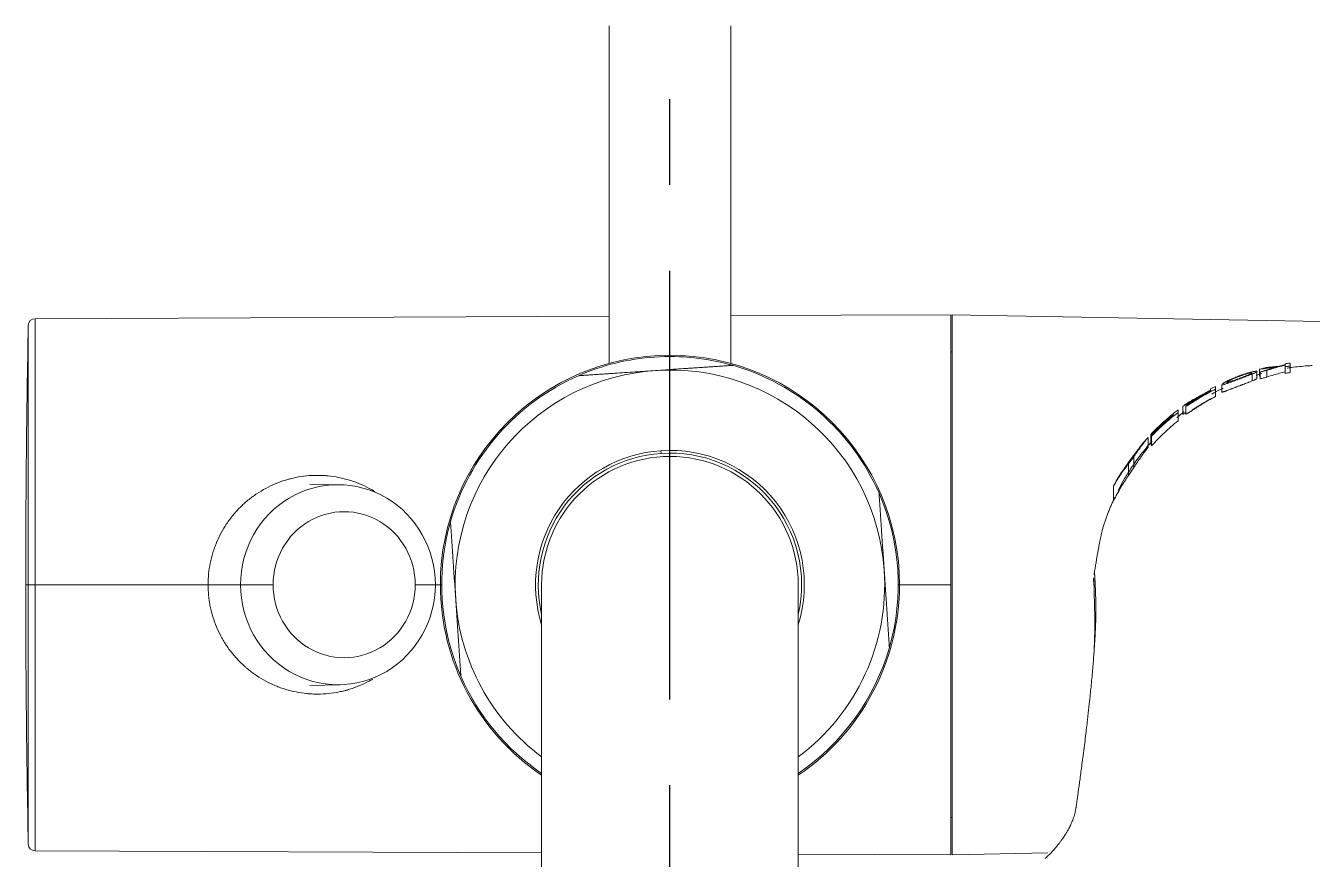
# Model space of a CAD drawing. Header units: millimetres. Extents: x 2433 to 4809, y -10272 to -6912.
# Drawn here: x 3146.3 to 3241.6, y -7261 to -7199.2 of the extents above; entities that cross this region are included whole.
import ezdxf

# ---------------------------------------------------------------- set-up
doc = ezdxf.new("R2010")
doc.units = ezdxf.units.MM
doc.linetypes.add('CENTERX2', pattern=[101.6, 63.5, -12.7, 12.7, -12.7])
doc.layers.add('CENTER', color=1, linetype='CENTERX2')

msp = doc.modelspace()

# ---------------------------------------------------------------- linework, layer by layer
at = {"linetype": 'Continuous', "lineweight": 18, "extrusion": (-1.22465e-16, -1, 0)}
for p, q in [((3189.499, -7199.243), (3189.499, -7224.235)), ((3198.499, -7224.235), (3198.499, -7199.243)), ((3189.499, -7220.754), (3146.987, -7220.94)), ((3214.799, -7220.642), (3198.499, -7220.714)), ((3214.799, -7240.642), (3214.799, -7220.642)), ((3214.899, -7220.642), (3214.899, -7260.641)), ((3255.737, -7221.406), (3214.899, -7220.642)), ((3214.799, -7223.392), (3214.899, -7223.392)), ((3239.911, -7224.931), (3239.911, -7224.442)), ((3237.656, -7225.195), (3237.656, -7224.69)), ((3237.706, -7225.395), (3237.706, -7224.893)), ((3238.195, -7225.266), (3238.195, -7224.767)), ((3239.55, -7224.987), (3239.55, -7224.496)), ((3234.385, -7226.709), (3234.385, -7226.164)), ((3231.631, -7228.5), (3231.631, -7227.885)), ((3231.981, -7228.033), (3231.981, -7227.426)), ((3229.397, -7230.464), (3229.397, -7229.73)), ((3229.596, -7230.257), (3229.596, -7229.538)), ((3229.659, -7230.345), (3229.659, -7229.635)), ((3229.761, -7229.51), (3229.761, -7229.449)), ((3227.96, -7232.546), (3227.96, -7231.678)), ((3228.349, -7231.972), (3228.349, -7231.152)), ((3169.579, -7233.234), (3167.335, -7233.183)), ((3226.844, -7234.427), (3226.844, -7233.324)), ((3184.499, -7240.642), (3184.499, -7270.642)), ((3203.499, -7270.642), (3203.499, -7240.642)), ((3214.799, -7240.642), (3214.799, -7260.642)), ((3167.335, -7248.102), (3169.579, -7248.051)), ((3214.799, -7257.892), (3214.899, -7257.892)), ((3146.987, -7260.345), (3184.499, -7260.509)), ((3203.499, -7260.593), (3214.799, -7260.642)), ((3214.899, -7260.642), (3221.967, -7260.51))]:
    msp.add_line(p, q, dxfattribs=at)
at = {"linetype": 'Continuous', "lineweight": 13, "extrusion": (-1.22465e-16, -1, 0)}
for p, q in [((3146.49, -7240.642), (3146.49, -7221.43)), ((3146.987, -7240.642), (3146.987, -7220.94)), ((3237.1, -7225.041), (3237.1, -7225.549)), ((3193.345, -7230.914), (3193.331, -7230.715)), ((3146.299, -7240.642), (3146.49, -7240.642)), ((3146.49, -7240.642), (3146.49, -7259.854)), ((3146.49, -7240.642), (3146.987, -7240.642)), ((3146.987, -7240.642), (3146.987, -7260.345)), ((3146.987, -7240.642), (3159.799, -7240.642)), ((3162.208, -7240.642), (3159.799, -7240.642)), ((3164.612, -7240.642), (3162.208, -7240.642)), ((3175.142, -7240.642), (3176.682, -7240.642)), ((3176.631, -7240.642), (3176.999, -7240.642)), ((3176.999, -7240.642), (3177.099, -7240.642)), ((3210.999, -7240.642), (3210.899, -7240.642)), ((3211, -7240.642), (3214.799, -7240.642)), ((3214.899, -7260.641), (3221.969, -7260.509))]:
    msp.add_line(p, q, dxfattribs=at)
at = {"linetype": 'Continuous', "lineweight": 18}
for centre, radius, start, end in [((4116.624, -7240.642), 970.325, 178.865492, 180), ((3146.99, -7221.44), 0.5, 90.25166, 178.86549), ((3193.999, -7240.642), 16.9, 93.8499, 113.65876), ((3193.999, -7240.642), 16.9, 74.04104, 93.8499), ((3193.999, -7240.642), 9.5, 90, 180), ((3193.999, -7240.642), 9.5, 0, 90), ((3193.999, -7240.642), 16.9, 344.04104, 23.65876), ((3193.999, -7240.642), 16.9, 164.04104, 203.65876), ((4116.624, -7240.642), 970.325, 180, 181.134508), ((3146.99, -7259.845), 0.5, 181.13451, 269.74834)]:
    msp.add_arc(centre, radius, start, end, dxfattribs=at)
at = {"linetype": 'Continuous', "lineweight": 18, "extrusion": (0, 0, -1)}
for radius, start, end in [(17, 0, 180), (16.9, 105.95896, 156.34124), (16.9, 15.95896, 66.34124), (9.75, 346.99823, 86.1501), (9.75, 86.1501, 193.0026), (17, 303.97219, 0), (17, 180, 236.02781), (16.9, 195.95896, 235.79639), (16.9, 304.20364, 336.34124)]:
    msp.add_arc((-3193.999, -7240.642), radius, start, end, dxfattribs=at)
at = {"linetype": 'Continuous', "lineweight": 13}
for start, end in [(93.8499, 183.8499), (3.8499, 93.8499), (306.69006, 3.8499), (183.8499, 233.30912)]:
    msp.add_arc((3193.999, -7240.642), 15.9, start, end, dxfattribs=at)
at = {"linetype": 'Continuous', "lineweight": 13, "extrusion": (0, 0, -1)}
for start, end in [(342.70354, 86.1501), (86.1501, 197.29729)]:
    msp.add_arc((-3193.999, -7240.642), 9.95, start, end, dxfattribs=at)
at = {"linetype": 'Continuous', "lineweight": 18}
for start_param, end_param in [(1.570796, 4.712389), (4.712389, 7.853982)]:
    msp.add_ellipse((3169.419, -7240.642), major_axis=(0, -7.41), ratio=0.973179, start_param=start_param, end_param=end_param, dxfattribs=at)
at = {"linetype": 'Continuous', "lineweight": 13}
for start_param, end_param in [(4.712389, 7.853982), (1.570796, 4.712389)]:
    msp.add_ellipse((3169.877, -7240.642), major_axis=(0, 5.41), ratio=0.973179, start_param=start_param, end_param=end_param, dxfattribs=at)
at = {"linetype": 'Continuous', "lineweight": 18}
for points, knots in [([(3198.646, -7224.394), (3198.646, -7224.394), (3198.641, -7224.394), (3198.631, -7224.395), (3198.628, -7224.395), (3198.623, -7224.395), (3198.62, -7224.395), (3198.611, -7224.396), (3198.604, -7224.397), (3198.58, -7224.398), (3198.562, -7224.399), (3198.521, -7224.402), (3198.499, -7224.404), (3198.453, -7224.407), (3198.428, -7224.408), (3198.39, -7224.411), (3198.378, -7224.412), (3198.351, -7224.414), (3198.338, -7224.414), (3198.271, -7224.419), (3198.215, -7224.423), (3198.102, -7224.43), (3198.044, -7224.434), (3197.926, -7224.442), (3197.867, -7224.446), (3197.746, -7224.454), (3197.685, -7224.458), (3197.562, -7224.467), (3197.501, -7224.471), (3197.317, -7224.483), (3197.193, -7224.492), (3196.946, -7224.508), (3196.821, -7224.517), (3196.572, -7224.533), (3196.448, -7224.542), (3196.198, -7224.558), (3196.073, -7224.567), (3195.822, -7224.584), (3195.697, -7224.592), (3195.446, -7224.609), (3195.32, -7224.618), (3194.943, -7224.643), (3194.692, -7224.66), (3194.189, -7224.694), (3193.686, -7224.728), (3193.183, -7224.761), (3192.932, -7224.778)], [0, 0, 0, 0, 0.015625, 0.015625, 0.019531, 0.019531, 0.023438, 0.023438, 0.03125, 0.03125, 0.046875, 0.046875, 0.0625, 0.0625, 0.078125, 0.078125, 0.085938, 0.085938, 0.09375, 0.09375, 0.125, 0.125, 0.15625, 0.15625, 0.1875, 0.1875, 0.21875, 0.21875, 0.25, 0.25, 0.3125, 0.3125, 0.375, 0.375, 0.4375, 0.4375, 0.5, 0.5, 0.5625, 0.5625, 0.625, 0.625, 0.75, 0.75, 0.875, 1, 1, 1, 1]), ([(3239.55, -7224.385), (3239.38, -7224.426), (3239.209, -7224.47), (3238.898, -7224.554), (3238.757, -7224.595), (3238.476, -7224.678), (3238.335, -7224.722), (3238.195, -7224.767)], [0, 0, 0, 0, 0.376629, 0.376629, 0.688276, 0.688276, 1, 1, 1, 1]), ([(3239.104, -7224.463), (3239.141, -7224.453), (3239.178, -7224.444), (3239.253, -7224.424), (3239.29, -7224.415), (3239.401, -7224.387), (3239.476, -7224.369), (3239.55, -7224.351)], [0, 0, 0, 0, 0.250047, 0.250047, 0.500093, 0.500093, 1, 1, 1, 1]), ([(3239.55, -7224.278), (3239.58, -7224.273), (3239.61, -7224.268), (3239.671, -7224.259), (3239.701, -7224.254), (3239.791, -7224.241), (3239.851, -7224.232), (3239.911, -7224.224)], [0, 0, 0, 0, 0.250009, 0.250009, 0.500018, 0.500018, 1, 1, 1, 1]), ([(3239.911, -7224.442), (3239.881, -7224.447), (3239.851, -7224.451), (3239.791, -7224.459), (3239.761, -7224.464), (3239.67, -7224.477), (3239.61, -7224.487), (3239.55, -7224.496)], [0, 0, 0, 0, 0.250009, 0.250009, 0.500018, 0.500018, 1, 1, 1, 1]), ([(3241.555, -7224.413), (3241.443, -7224.418), (3240.927, -7224.447), (3240.312, -7224.51), (3239.811, -7224.584), (3239.712, -7224.6)], [0, 0, 0, 0, 0.181665, 0.836494, 1, 1, 1, 1]), ([(3239.911, -7224.224), (3239.911, -7224.241), (3239.911, -7224.258), (3239.911, -7224.294), (3239.911, -7224.312), (3239.911, -7224.367), (3239.911, -7224.404), (3239.911, -7224.442)], [0, 0, 0, 0, 0.250002, 0.250002, 0.500003, 0.500003, 1, 1, 1, 1]), ([(3192.932, -7224.778), (3192.68, -7224.795), (3192.176, -7224.829), (3191.673, -7224.863), (3191.169, -7224.897), (3190.918, -7224.914), (3190.414, -7224.948), (3190.163, -7224.965), (3189.785, -7224.99), (3189.66, -7224.998), (3189.409, -7225.015), (3189.284, -7225.024), (3189.096, -7225.036), (3189.033, -7225.041), (3188.909, -7225.049), (3188.846, -7225.053), (3188.66, -7225.066), (3188.536, -7225.074), (3188.352, -7225.086), (3188.291, -7225.091), (3188.169, -7225.099), (3188.109, -7225.103), (3187.989, -7225.111), (3187.93, -7225.115), (3187.813, -7225.123), (3187.755, -7225.127), (3187.641, -7225.134), (3187.586, -7225.138), (3187.507, -7225.143), (3187.481, -7225.145), (3187.431, -7225.148), (3187.407, -7225.15), (3187.361, -7225.153), (3187.34, -7225.155), (3187.31, -7225.157), (3187.3, -7225.157), (3187.283, -7225.158), (3187.266, -7225.16), (3187.252, -7225.16), (3187.24, -7225.161), (3187.235, -7225.162), (3187.222, -7225.163), (3187.218, -7225.163), (3187.218, -7225.163)], [0, 0, 0, 0, 0.125, 0.25, 0.25, 0.375, 0.375, 0.5, 0.5, 0.5625, 0.5625, 0.625, 0.625, 0.65625, 0.65625, 0.6875, 0.6875, 0.75, 0.75, 0.78125, 0.78125, 0.8125, 0.8125, 0.84375, 0.84375, 0.875, 0.875, 0.90625, 0.90625, 0.921875, 0.921875, 0.9375, 0.9375, 0.953125, 0.953125, 0.960938, 0.960938, 0.96875, 0.976563, 0.976563, 0.984375, 0.984375, 1, 1, 1, 1]), ([(3237.1, -7225.041), (3237.066, -7225.054), (3236.994, -7225.082), (3236.913, -7225.113), (3236.849, -7225.137), (3236.827, -7225.146), (3236.782, -7225.163), (3236.758, -7225.171), (3236.687, -7225.198), (3236.638, -7225.216), (3236.538, -7225.253), (3236.486, -7225.272), (3236.407, -7225.301), (3236.38, -7225.311), (3236.326, -7225.331), (3236.299, -7225.341), (3236.217, -7225.372), (3236.163, -7225.392), (3236.082, -7225.422), (3236.055, -7225.432), (3236.001, -7225.452), (3235.974, -7225.463), (3235.893, -7225.493), (3235.841, -7225.512), (3235.739, -7225.551), (3235.69, -7225.569), (3235.629, -7225.592), (3235.617, -7225.597), (3235.593, -7225.606), (3235.581, -7225.61), (3235.546, -7225.623), (3235.523, -7225.632), (3235.455, -7225.657), (3235.413, -7225.673), (3235.352, -7225.695), (3235.333, -7225.702), (3235.295, -7225.716), (3235.276, -7225.723), (3235.223, -7225.742), (3235.191, -7225.753), (3235.131, -7225.774), (3235.103, -7225.783), (3235.065, -7225.796), (3235.053, -7225.799), (3235.03, -7225.806), (3235.02, -7225.81), (3234.969, -7225.824), (3234.938, -7225.832), (3234.903, -7225.838), (3234.893, -7225.839), (3234.881, -7225.84), (3234.877, -7225.84), (3234.871, -7225.839), (3234.868, -7225.838), (3234.854, -7225.834), (3234.852, -7225.826), (3234.862, -7225.813)], [0, 0, 0, 0, 0.044281, 0.088562, 0.088562, 0.110703, 0.110703, 0.132843, 0.132843, 0.177124, 0.177124, 0.221406, 0.221406, 0.243546, 0.243546, 0.265687, 0.265687, 0.309968, 0.309968, 0.332108, 0.332108, 0.354249, 0.354249, 0.39853, 0.39853, 0.442811, 0.442811, 0.453881, 0.453881, 0.464952, 0.464952, 0.487092, 0.487092, 0.531373, 0.531373, 0.553514, 0.553514, 0.575655, 0.575655, 0.619936, 0.619936, 0.664217, 0.664217, 0.686357, 0.686357, 0.708498, 0.708498, 0.79706, 0.79706, 0.841341, 0.841341, 0.863482, 0.863482, 0.885622, 0.885622, 1, 1, 1, 1]), ([(3236.828, -7224.982), (3236.806, -7224.987), (3236.783, -7224.993), (3236.735, -7225.006), (3236.71, -7225.013), (3236.67, -7225.024), (3236.656, -7225.028), (3236.628, -7225.037), (3236.613, -7225.041), (3236.569, -7225.054), (3236.539, -7225.064), (3236.475, -7225.084), (3236.443, -7225.095), (3236.393, -7225.112), (3236.376, -7225.118), (3236.341, -7225.13), (3236.324, -7225.136), (3236.273, -7225.154), (3236.238, -7225.166), (3236.186, -7225.185), (3236.169, -7225.192), (3236.134, -7225.205), (3236.117, -7225.212), (3236.031, -7225.245), (3235.964, -7225.271), (3235.883, -7225.305), (3235.867, -7225.311), (3235.836, -7225.325), (3235.82, -7225.331), (3235.775, -7225.351), (3235.716, -7225.377), (3235.661, -7225.402), (3235.609, -7225.426), (3235.584, -7225.438), (3235.537, -7225.46), (3235.515, -7225.471), (3235.473, -7225.492), (3235.454, -7225.502), (3235.4, -7225.53), (3235.37, -7225.547), (3235.32, -7225.577), (3235.299, -7225.59), (3235.275, -7225.607), (3235.268, -7225.612), (3235.256, -7225.621), (3235.251, -7225.626), (3235.238, -7225.638), (3235.233, -7225.644), (3235.228, -7225.656), (3235.227, -7225.66), (3235.23, -7225.666), (3235.232, -7225.667), (3235.237, -7225.669), (3235.24, -7225.67), (3235.253, -7225.671), (3235.265, -7225.67), (3235.296, -7225.665), (3235.316, -7225.661), (3235.341, -7225.655)], [0, 0, 0, 0, 0.03125, 0.03125, 0.0625, 0.0625, 0.078125, 0.078125, 0.09375, 0.09375, 0.125, 0.125, 0.15625, 0.15625, 0.171875, 0.171875, 0.1875, 0.1875, 0.21875, 0.21875, 0.234375, 0.234375, 0.25, 0.25, 0.3125, 0.3125, 0.328125, 0.328125, 0.34375, 0.34375, 0.375, 0.40625, 0.40625, 0.4375, 0.4375, 0.46875, 0.46875, 0.5, 0.5, 0.5625, 0.5625, 0.625, 0.625, 0.65625, 0.65625, 0.6875, 0.6875, 0.75, 0.75, 0.8125, 0.8125, 0.84375, 0.84375, 0.875, 0.875, 0.9375, 0.9375, 1, 1, 1, 1]), ([(3235.341, -7225.655), (3235.355, -7225.651), (3235.372, -7225.646), (3235.409, -7225.636), (3235.429, -7225.629), (3235.463, -7225.619), (3235.474, -7225.615), (3235.499, -7225.607), (3235.512, -7225.602), (3235.551, -7225.589), (3235.58, -7225.579), (3235.625, -7225.563), (3235.641, -7225.558), (3235.674, -7225.546), (3235.691, -7225.54), (3235.743, -7225.521), (3235.779, -7225.508), (3235.853, -7225.481), (3235.891, -7225.467), (3235.951, -7225.445), (3235.971, -7225.438), (3236.012, -7225.423), (3236.032, -7225.415), (3236.094, -7225.392), (3236.135, -7225.377), (3236.197, -7225.354), (3236.217, -7225.346), (3236.259, -7225.33), (3236.279, -7225.323), (3236.34, -7225.3), (3236.38, -7225.285), (3236.439, -7225.263), (3236.458, -7225.256), (3236.496, -7225.241), (3236.515, -7225.234), (3236.571, -7225.213), (3236.606, -7225.199), (3236.656, -7225.18), (3236.673, -7225.173), (3236.705, -7225.161), (3236.721, -7225.154), (3236.766, -7225.136), (3236.794, -7225.125), (3236.847, -7225.104), (3236.87, -7225.094), (3236.903, -7225.079), (3236.913, -7225.075), (3236.933, -7225.066), (3236.942, -7225.062), (3236.967, -7225.05), (3236.982, -7225.043), (3237.008, -7225.029), (3237.019, -7225.023), (3237.034, -7225.015), (3237.039, -7225.012), (3237.047, -7225.007), (3237.051, -7225.004), (3237.069, -7224.992), (3237.078, -7224.983), (3237.09, -7224.969), (3237.093, -7224.963), (3237.093, -7224.952), (3237.09, -7224.948), (3237.077, -7224.944), (3237.072, -7224.943), (3237.061, -7224.942), (3237.057, -7224.942), (3237.049, -7224.942), (3237.044, -7224.942), (3237.019, -7224.944), (3236.993, -7224.947), (3236.94, -7224.956), (3236.921, -7224.96), (3236.877, -7224.97), (3236.854, -7224.975), (3236.828, -7224.982)], [0, 0, 0, 0, 0.03125, 0.03125, 0.0625, 0.0625, 0.078125, 0.078125, 0.09375, 0.09375, 0.125, 0.125, 0.140625, 0.140625, 0.15625, 0.15625, 0.1875, 0.1875, 0.21875, 0.21875, 0.234375, 0.234375, 0.25, 0.25, 0.28125, 0.28125, 0.296875, 0.296875, 0.3125, 0.3125, 0.34375, 0.34375, 0.359375, 0.359375, 0.375, 0.375, 0.40625, 0.40625, 0.421875, 0.421875, 0.4375, 0.4375, 0.46875, 0.46875, 0.5, 0.5, 0.515625, 0.515625, 0.53125, 0.53125, 0.5625, 0.5625, 0.59375, 0.59375, 0.609375, 0.609375, 0.625, 0.625, 0.6875, 0.6875, 0.75, 0.75, 0.8125, 0.8125, 0.84375, 0.84375, 0.859375, 0.859375, 0.875, 0.875, 0.9375, 0.9375, 0.96875, 0.96875, 1, 1, 1, 1]), ([(3235.498, -7225.449), (3235.535, -7225.431), (3235.574, -7225.413), (3235.654, -7225.378), (3235.737, -7225.342), (3235.823, -7225.306), (3235.889, -7225.279), (3235.911, -7225.27), (3235.956, -7225.252), (3235.979, -7225.243), (3236.046, -7225.216), (3236.091, -7225.198), (3236.182, -7225.164), (3236.228, -7225.147), (3236.286, -7225.126), (3236.297, -7225.122), (3236.32, -7225.114), (3236.332, -7225.11), (3236.366, -7225.097), (3236.389, -7225.089), (3236.457, -7225.066), (3236.502, -7225.051), (3236.589, -7225.023), (3236.631, -7225.009), (3236.694, -7224.99), (3236.714, -7224.984), (3236.755, -7224.971), (3236.775, -7224.966), (3236.833, -7224.949), (3236.871, -7224.938), (3236.924, -7224.924), (3236.942, -7224.919), (3236.976, -7224.91), (3236.992, -7224.906), (3237.041, -7224.893), (3237.072, -7224.886), (3237.129, -7224.873), (3237.156, -7224.867), (3237.194, -7224.859), (3237.206, -7224.857), (3237.229, -7224.852), (3237.263, -7224.846), (3237.292, -7224.841), (3237.343, -7224.834), (3237.371, -7224.831), (3237.405, -7224.83), (3237.415, -7224.83), (3237.428, -7224.831), (3237.431, -7224.831), (3237.438, -7224.832), (3237.442, -7224.833), (3237.456, -7224.836), (3237.462, -7224.84), (3237.465, -7224.851), (3237.462, -7224.858), (3237.451, -7224.87), (3237.447, -7224.875), (3237.438, -7224.882), (3237.435, -7224.884), (3237.428, -7224.889), (3237.424, -7224.892), (3237.403, -7224.905), (3237.381, -7224.918), (3237.325, -7224.946), (3237.291, -7224.962), (3237.238, -7224.984), (3237.227, -7224.989), (3237.204, -7224.999), (3237.168, -7225.013), (3237.128, -7225.03), (3237.1, -7225.041)], [0, 0, 0, 0, 0.03125, 0.03125, 0.0625, 0.09375, 0.09375, 0.109375, 0.109375, 0.125, 0.125, 0.15625, 0.15625, 0.1875, 0.1875, 0.195312, 0.195312, 0.203125, 0.203125, 0.21875, 0.21875, 0.25, 0.25, 0.28125, 0.28125, 0.296875, 0.296875, 0.3125, 0.3125, 0.34375, 0.34375, 0.359375, 0.359375, 0.375, 0.375, 0.40625, 0.40625, 0.4375, 0.4375, 0.453125, 0.453125, 0.46875, 0.5, 0.5, 0.5625, 0.5625, 0.59375, 0.59375, 0.609375, 0.609375, 0.625, 0.625, 0.6875, 0.6875, 0.75, 0.75, 0.78125, 0.78125, 0.796875, 0.796875, 0.8125, 0.8125, 0.875, 0.875, 0.9375, 0.9375, 0.953125, 0.953125, 0.96875, 1, 1, 1, 1]), ([(3237.1, -7225.549), (3237.157, -7225.526), (3237.206, -7225.505), (3237.269, -7225.477), (3237.288, -7225.469), (3237.315, -7225.456), (3237.323, -7225.452), (3237.339, -7225.445), (3237.346, -7225.441), (3237.382, -7225.423), (3237.403, -7225.411), (3237.436, -7225.389), (3237.448, -7225.38), (3237.458, -7225.368), (3237.46, -7225.365), (3237.462, -7225.362)], [0, 0, 0, 0, 0.225504, 0.225504, 0.338256, 0.338256, 0.394632, 0.394632, 0.451007, 0.451007, 0.676511, 0.676511, 0.902015, 0.902015, 1, 1, 1, 1]), ([(3237.817, -7225.008), (3237.693, -7225.042), (3237.556, -7225.081), (3237.419, -7225.122), (3237.405, -7225.127)], [0, 0, 0, 0, 0.89875, 1, 1, 1, 1]), ([(3237.656, -7224.69), (3237.695, -7224.679), (3237.735, -7224.669), (3237.814, -7224.647), (3237.854, -7224.637), (3237.973, -7224.606), (3238.053, -7224.586), (3238.132, -7224.566)], [0, 0, 0, 0, 0.250017, 0.250017, 0.500033, 0.500033, 1, 1, 1, 1]), ([(3237.706, -7224.893), (3237.847, -7224.843), (3237.987, -7224.796), (3238.249, -7224.711), (3238.369, -7224.673), (3238.609, -7224.6), (3238.73, -7224.565), (3238.85, -7224.532)], [0, 0, 0, 0, 0.370109, 0.370109, 0.685025, 0.685025, 1, 1, 1, 1]), ([(3238.195, -7224.767), (3238.154, -7224.777), (3238.113, -7224.787), (3238.032, -7224.808), (3237.991, -7224.818), (3237.869, -7224.849), (3237.787, -7224.871), (3237.706, -7224.893)], [0, 0, 0, 0, 0.250017, 0.250017, 0.500035, 0.500035, 1, 1, 1, 1]), ([(3237.706, -7225.395), (3237.787, -7225.372), (3237.869, -7225.35), (3237.991, -7225.318), (3238.032, -7225.307), (3238.113, -7225.286), (3238.154, -7225.276), (3238.195, -7225.266)], [0, 0, 0, 0, 0.49995, 0.49995, 0.749968, 0.749968, 1, 1, 1, 1]), ([(3238.132, -7224.566), (3238.213, -7224.555), (3238.294, -7224.544), (3238.456, -7224.524), (3238.537, -7224.515), (3238.78, -7224.489), (3238.942, -7224.475), (3239.104, -7224.463)], [0, 0, 0, 0, 0.250045, 0.250045, 0.500091, 0.500091, 1, 1, 1, 1]), ([(3238.195, -7225.266), (3238.365, -7225.21), (3238.535, -7225.156), (3238.845, -7225.064), (3238.986, -7225.024), (3239.268, -7224.947), (3239.409, -7224.911), (3239.55, -7224.876)], [0, 0, 0, 0, 0.376921, 0.376921, 0.68842, 0.68842, 1, 1, 1, 1]), ([(3239.55, -7224.987), (3239.61, -7224.977), (3239.67, -7224.967), (3239.761, -7224.953), (3239.791, -7224.949), (3239.851, -7224.94), (3239.881, -7224.936), (3239.911, -7224.931)], [0, 0, 0, 0, 0.499974, 0.499974, 0.749984, 0.749984, 1, 1, 1, 1]), ([(3234.385, -7226.164), (3234.215, -7226.25), (3234.046, -7226.338), (3233.711, -7226.521), (3233.545, -7226.615), (3233.298, -7226.76), (3233.175, -7226.834), (3233.033, -7226.921), (3232.972, -7226.959), (3232.931, -7226.984), (3232.911, -7226.996), (3232.851, -7227.034), (3232.811, -7227.059), (3232.752, -7227.096), (3232.732, -7227.108), (3232.693, -7227.133), (3232.674, -7227.145), (3232.617, -7227.181), (3232.58, -7227.204), (3232.528, -7227.236), (3232.511, -7227.247), (3232.486, -7227.262), (3232.478, -7227.267), (3232.463, -7227.277), (3232.455, -7227.281), (3232.418, -7227.304), (3232.391, -7227.32), (3232.355, -7227.341), (3232.344, -7227.348), (3232.322, -7227.36), (3232.312, -7227.365), (3232.285, -7227.381), (3232.269, -7227.389), (3232.249, -7227.399), (3232.243, -7227.402), (3232.232, -7227.406), (3232.228, -7227.408), (3232.216, -7227.413), (3232.21, -7227.414), (3232.205, -7227.413), (3232.204, -7227.412), (3232.204, -7227.41), (3232.204, -7227.408), (3232.206, -7227.405), (3232.206, -7227.403), (3232.207, -7227.402)], [0, 0, 0, 0, 0.179537, 0.179537, 0.359074, 0.359074, 0.448843, 0.493727, 0.516169, 0.516169, 0.538611, 0.538611, 0.583496, 0.583496, 0.605938, 0.605938, 0.62838, 0.62838, 0.673264, 0.673264, 0.695706, 0.695706, 0.706927, 0.706927, 0.718148, 0.718148, 0.763033, 0.763033, 0.785475, 0.785475, 0.807917, 0.807917, 0.852801, 0.852801, 0.875243, 0.875243, 0.897686, 0.897686, 0.94257, 0.94257, 0.965012, 0.965012, 0.987454, 0.987454, 1, 1, 1, 1]), ([(3232.649, -7227.09), (3232.628, -7227.106), (3232.612, -7227.119), (3232.597, -7227.133), (3232.594, -7227.135), (3232.589, -7227.14), (3232.587, -7227.142), (3232.581, -7227.148), (3232.576, -7227.154), (3232.575, -7227.157), (3232.577, -7227.159), (3232.577, -7227.159), (3232.579, -7227.159), (3232.581, -7227.159), (3232.589, -7227.157), (3232.601, -7227.152), (3232.623, -7227.141), (3232.627, -7227.138), (3232.637, -7227.133), (3232.642, -7227.13), (3232.659, -7227.121), (3232.671, -7227.114), (3232.698, -7227.099), (3232.713, -7227.091), (3232.737, -7227.077), (3232.745, -7227.072), (3232.761, -7227.062), (3232.77, -7227.057), (3232.796, -7227.041), (3232.815, -7227.03), (3232.843, -7227.013), (3232.853, -7227.007), (3232.872, -7226.995), (3232.882, -7226.989), (3232.932, -7226.959), (3232.972, -7226.934), (3233.054, -7226.884), (3233.096, -7226.859), (3233.179, -7226.808), (3233.304, -7226.733), (3233.43, -7226.659), (3233.598, -7226.562), (3233.683, -7226.514), (3233.853, -7226.419), (3233.938, -7226.373), (3234.024, -7226.327)], [0, 0, 0, 0, 0.0625, 0.0625, 0.078125, 0.078125, 0.09375, 0.09375, 0.125, 0.15625, 0.15625, 0.171875, 0.171875, 0.1875, 0.1875, 0.25, 0.25, 0.265625, 0.265625, 0.28125, 0.28125, 0.3125, 0.3125, 0.34375, 0.34375, 0.359375, 0.359375, 0.375, 0.375, 0.40625, 0.40625, 0.421875, 0.421875, 0.4375, 0.4375, 0.5, 0.5, 0.5625, 0.5625, 0.625, 0.75, 0.75, 0.875, 0.875, 1, 1, 1, 1]), ([(3234.024, -7226.257), (3233.958, -7226.292), (3233.893, -7226.328), (3233.763, -7226.399), (3233.698, -7226.436), (3233.504, -7226.546), (3233.375, -7226.621), (3233.248, -7226.697)], [0, 0, 0, 0, 0.250054, 0.250054, 0.500109, 0.500109, 1, 1, 1, 1]), ([(3233.404, -7226.58), (3233.455, -7226.551), (3233.506, -7226.522), (3233.608, -7226.463), (3233.66, -7226.433), (3233.815, -7226.346), (3233.919, -7226.289), (3234.024, -7226.233)], [0, 0, 0, 0, 0.25, 0.25, 0.5, 0.5, 1, 1, 1, 1]), ([(3234.024, -7226.144), (3234.054, -7226.128), (3234.084, -7226.112), (3234.144, -7226.08), (3234.174, -7226.064), (3234.264, -7226.017), (3234.325, -7225.986), (3234.385, -7225.956)], [0, 0, 0, 0, 0.250011, 0.250011, 0.500023, 0.500023, 1, 1, 1, 1]), ([(3234.964, -7226.076), (3234.896, -7226.109), (3234.608, -7226.25), (3234.324, -7226.398), (3234.11, -7226.517)], [0, 0, 0, 0, 0.235364, 1, 1, 1, 1]), ([(3234.385, -7225.956), (3234.385, -7225.972), (3234.385, -7225.989), (3234.385, -7226.022), (3234.385, -7226.039), (3234.385, -7226.092), (3234.385, -7226.127), (3234.385, -7226.164)], [0, 0, 0, 0, 0.250002, 0.250002, 0.500003, 0.500003, 1, 1, 1, 1]), ([(3234.859, -7226.354), (3234.858, -7226.356), (3234.858, -7226.358), (3234.856, -7226.361), (3234.856, -7226.363), (3234.856, -7226.367), (3234.856, -7226.368), (3234.859, -7226.372), (3234.862, -7226.374), (3234.875, -7226.378), (3234.891, -7226.377), (3234.926, -7226.37), (3234.94, -7226.367), (3234.964, -7226.361), (3234.972, -7226.358), (3234.99, -7226.353), (3235, -7226.35), (3235.03, -7226.341), (3235.053, -7226.333), (3235.103, -7226.316), (3235.13, -7226.307), (3235.175, -7226.29), (3235.191, -7226.285), (3235.224, -7226.273), (3235.241, -7226.266), (3235.294, -7226.247), (3235.331, -7226.232), (3235.411, -7226.202), (3235.453, -7226.185), (3235.52, -7226.16), (3235.542, -7226.151), (3235.577, -7226.137), (3235.589, -7226.132), (3235.613, -7226.123), (3235.625, -7226.119), (3235.686, -7226.095), (3235.735, -7226.076), (3235.837, -7226.036), (3235.889, -7226.016), (3235.969, -7225.984), (3235.996, -7225.974), (3236.05, -7225.953), (3236.077, -7225.943), (3236.158, -7225.911), (3236.212, -7225.891), (3236.294, -7225.86), (3236.321, -7225.849), (3236.361, -7225.834), (3236.375, -7225.829), (3236.402, -7225.818), (3236.415, -7225.813), (3236.481, -7225.788), (3236.533, -7225.768), (3236.634, -7225.73), (3236.683, -7225.711), (3236.755, -7225.684), (3236.778, -7225.675), (3236.824, -7225.657), (3236.846, -7225.649), (3236.911, -7225.624), (3236.952, -7225.608), (3237.029, -7225.577), (3237.066, -7225.563), (3237.1, -7225.549)], [0, 0, 0, 0, 0.015925, 0.015925, 0.03829, 0.03829, 0.060656, 0.060656, 0.105386, 0.105386, 0.194848, 0.194848, 0.239578, 0.239578, 0.261944, 0.261944, 0.284309, 0.284309, 0.32904, 0.32904, 0.37377, 0.37377, 0.396136, 0.396136, 0.418501, 0.418501, 0.463232, 0.463232, 0.507962, 0.507962, 0.530328, 0.530328, 0.54151, 0.54151, 0.552693, 0.552693, 0.597424, 0.597424, 0.642154, 0.642154, 0.66452, 0.66452, 0.686885, 0.686885, 0.731616, 0.731616, 0.753981, 0.753981, 0.765164, 0.765164, 0.776347, 0.776347, 0.821077, 0.821077, 0.865808, 0.865808, 0.888173, 0.888173, 0.910539, 0.910539, 0.955269, 0.955269, 1, 1, 1, 1]), ([(3234.902, -7225.775), (3234.906, -7225.771), (3234.912, -7225.767), (3234.929, -7225.754), (3234.943, -7225.744), (3234.975, -7225.724), (3234.992, -7225.712), (3235.032, -7225.688), (3235.055, -7225.675), (3235.092, -7225.653), (3235.105, -7225.646), (3235.133, -7225.631), (3235.147, -7225.623), (3235.191, -7225.599), (3235.223, -7225.582), (3235.275, -7225.556), (3235.293, -7225.547), (3235.331, -7225.528), (3235.35, -7225.518), (3235.411, -7225.489), (3235.453, -7225.469), (3235.498, -7225.449)], [0, 0, 0, 0, 0.063419, 0.063419, 0.197216, 0.197216, 0.331014, 0.331014, 0.464811, 0.464811, 0.531709, 0.531709, 0.598608, 0.598608, 0.732405, 0.732405, 0.799304, 0.799304, 0.866203, 0.866203, 1, 1, 1, 1]), ([(3232.755, -7226.973), (3232.67, -7227.023), (3232.598, -7227.064), (3232.498, -7227.121), (3232.466, -7227.139), (3232.404, -7227.175), (3232.374, -7227.192), (3232.223, -7227.279), (3232.102, -7227.352), (3231.981, -7227.426)], [0, 0, 0, 0, 0.25, 0.25, 0.375, 0.375, 0.5, 0.5, 1, 1, 1, 1]), ([(3231.981, -7227.426), (3232.019, -7227.399), (3232.056, -7227.372), (3232.132, -7227.318), (3232.169, -7227.292), (3232.283, -7227.212), (3232.359, -7227.159), (3232.435, -7227.107)], [0, 0, 0, 0, 0.250021, 0.250021, 0.500042, 0.500042, 1, 1, 1, 1]), ([(3232.207, -7228), (3232.206, -7228.002), (3232.205, -7228.003), (3232.203, -7228.008), (3232.204, -7228.01), (3232.21, -7228.01), (3232.212, -7228.01), (3232.218, -7228.008), (3232.222, -7228.007), (3232.235, -7228.001), (3232.246, -7227.996), (3232.274, -7227.981), (3232.29, -7227.972), (3232.314, -7227.958), (3232.319, -7227.955), (3232.329, -7227.949), (3232.345, -7227.939), (3232.374, -7227.921), (3232.4, -7227.905), (3232.421, -7227.892), (3232.428, -7227.888), (3232.442, -7227.879), (3232.45, -7227.874), (3232.487, -7227.85), (3232.52, -7227.828), (3232.572, -7227.794), (3232.59, -7227.783), (3232.627, -7227.759), (3232.646, -7227.746), (3232.702, -7227.709), (3232.741, -7227.684), (3232.819, -7227.633), (3232.859, -7227.607), (3232.918, -7227.568), (3232.939, -7227.555), (3232.979, -7227.529), (3233.039, -7227.49), (3233.1, -7227.452), (3233.221, -7227.375), (3233.303, -7227.324), (3233.712, -7227.075), (3234.045, -7226.886), (3234.385, -7226.709)], [0, 0, 0, 0, 0.013012, 0.013012, 0.057875, 0.057875, 0.080306, 0.080306, 0.102738, 0.102738, 0.147601, 0.147601, 0.192464, 0.192464, 0.20368, 0.20368, 0.214896, 0.237327, 0.259759, 0.259759, 0.270974, 0.270974, 0.28219, 0.28219, 0.327053, 0.327053, 0.349485, 0.349485, 0.371916, 0.371916, 0.41678, 0.41678, 0.461643, 0.461643, 0.484074, 0.484074, 0.506506, 0.551369, 0.551369, 0.641095, 0.641095, 1, 1, 1, 1]), ([(3232.263, -7227.347), (3232.265, -7227.345), (3232.268, -7227.343), (3232.278, -7227.334), (3232.287, -7227.327), (3232.314, -7227.304), (3232.335, -7227.287), (3232.37, -7227.26), (3232.383, -7227.251), (3232.409, -7227.231), (3232.423, -7227.22), (3232.466, -7227.189), (3232.496, -7227.166), (3232.545, -7227.131), (3232.562, -7227.12), (3232.596, -7227.096), (3232.614, -7227.083), (3232.667, -7227.046), (3232.704, -7227.021), (3232.816, -7226.946), (3232.893, -7226.896), (3232.973, -7226.845)], [0, 0, 0, 0, 0.020249, 0.020249, 0.085566, 0.085566, 0.216199, 0.216199, 0.281516, 0.281516, 0.346833, 0.346833, 0.477466, 0.477466, 0.542783, 0.542783, 0.6081, 0.6081, 0.738733, 0.738733, 1, 1, 1, 1]), ([(3232.435, -7227.107), (3232.573, -7227.028), (3232.709, -7226.954), (3232.888, -7226.86), (3232.923, -7226.841), (3232.98, -7226.811), (3232.999, -7226.801), (3233.038, -7226.781), (3233.058, -7226.77), (3233.1, -7226.748), (3233.122, -7226.736), (3233.168, -7226.711), (3233.193, -7226.698), (3233.234, -7226.676), (3233.248, -7226.668), (3233.277, -7226.652), (3233.306, -7226.635), (3233.338, -7226.618), (3233.37, -7226.599), (3233.387, -7226.59), (3233.404, -7226.58)], [0, 0, 0, 0, 0.5, 0.5, 0.625, 0.625, 0.6875, 0.6875, 0.75, 0.75, 0.8125, 0.8125, 0.875, 0.875, 0.90625, 0.90625, 0.9375, 0.96875, 0.96875, 1, 1, 1, 1]), ([(3233.248, -7226.697), (3233.191, -7226.732), (3233.133, -7226.767), (3233.049, -7226.819), (3233.021, -7226.837), (3232.965, -7226.872), (3232.938, -7226.89), (3232.885, -7226.925), (3232.859, -7226.942), (3232.821, -7226.968), (3232.808, -7226.976), (3232.784, -7226.992), (3232.761, -7227.008), (3232.739, -7227.024), (3232.718, -7227.038), (3232.708, -7227.046), (3232.68, -7227.066), (3232.663, -7227.079), (3232.649, -7227.09)], [0, 0, 0, 0, 0.25, 0.25, 0.375, 0.375, 0.5, 0.5, 0.625, 0.625, 0.6875, 0.6875, 0.75, 0.8125, 0.8125, 0.875, 0.875, 1, 1, 1, 1]), ([(3234.024, -7226.879), (3233.853, -7226.974), (3233.684, -7227.071), (3233.475, -7227.196), (3233.433, -7227.221), (3233.35, -7227.272), (3233.267, -7227.323), (3233.184, -7227.375), (3233.102, -7227.427), (3233.061, -7227.453), (3232.979, -7227.505), (3232.939, -7227.531), (3232.88, -7227.568), (3232.86, -7227.581), (3232.823, -7227.604), (3232.805, -7227.616), (3232.778, -7227.633), (3232.77, -7227.638), (3232.753, -7227.648), (3232.744, -7227.654), (3232.721, -7227.668), (3232.698, -7227.682), (3232.678, -7227.694), (3232.671, -7227.698)], [0, 0, 0, 0, 0.354822, 0.354822, 0.443528, 0.443528, 0.532234, 0.620939, 0.620939, 0.709645, 0.709645, 0.79835, 0.79835, 0.842703, 0.842703, 0.887056, 0.887056, 0.909232, 0.909232, 0.931409, 0.931409, 0.975762, 1, 1, 1, 1]), ([(3232.973, -7226.845), (3232.934, -7226.868), (3232.895, -7226.891), (3232.822, -7226.935), (3232.787, -7226.955), (3232.755, -7226.973)], [0, 0, 0, 0, 0.5, 0.5, 1, 1, 1, 1]), ([(3229.596, -7229.517), (3229.91, -7229.186), (3230.238, -7228.868), (3230.917, -7228.257), (3231.269, -7227.966), (3231.631, -7227.688)], [0, 0, 0, 0, 0.5, 0.5, 1, 1, 1, 1]), ([(3231.27, -7227.994), (3230.975, -7228.232), (3230.687, -7228.481), (3230.128, -7228.996), (3229.858, -7229.263), (3229.596, -7229.538)], [0, 0, 0, 0, 0.5, 0.5, 1, 1, 1, 1]), ([(3231.631, -7227.885), (3231.281, -7228.151), (3230.941, -7228.431), (3230.283, -7229.015), (3229.965, -7229.319), (3229.659, -7229.635)], [0, 0, 0, 0, 0.5, 0.5, 1, 1, 1, 1]), ([(3229.659, -7229.612), (3229.912, -7229.35), (3230.173, -7229.097), (3230.711, -7228.607), (3230.987, -7228.37), (3231.27, -7228.143)], [0, 0, 0, 0, 0.5, 0.5, 1, 1, 1, 1]), ([(3229.761, -7229.428), (3229.999, -7229.185), (3230.244, -7228.949), (3230.748, -7228.492), (3231.006, -7228.272), (3231.27, -7228.058)], [0, 0, 0, 0, 0.5, 0.5, 1, 1, 1, 1]), ([(3231.27, -7228.081), (3231.006, -7228.294), (3230.747, -7228.515), (3230.244, -7228.971), (3229.999, -7229.207), (3229.761, -7229.449)], [0, 0, 0, 0, 0.5, 0.5, 1, 1, 1, 1]), ([(3232.082, -7227.831), (3232.081, -7227.832), (3231.895, -7227.972), (3231.711, -7228.116), (3231.532, -7228.264)], [0, 0, 0, 0, 0.004816, 1, 1, 1, 1]), ([(3231.631, -7227.688), (3231.631, -7227.703), (3231.631, -7227.719), (3231.631, -7227.751), (3231.631, -7227.767), (3231.631, -7227.816), (3231.631, -7227.85), (3231.631, -7227.885)], [0, 0, 0, 0, 0.250002, 0.250002, 0.500004, 0.500004, 1, 1, 1, 1]), ([(3229.659, -7230.345), (3229.963, -7230.012), (3230.279, -7229.691), (3230.938, -7229.075), (3231.278, -7228.781), (3231.631, -7228.5)], [0, 0, 0, 0, 0.5, 0.5, 1, 1, 1, 1]), ([(3229.693, -7230.018), (3229.399, -7230.345), (3228.87, -7230.979), (3228.201, -7231.911), (3227.687, -7232.728), (3227.369, -7233.298), (3227.216, -7233.592), (3227.182, -7233.657)], [0, 0, 0, 0, 0.297622, 0.558159, 0.7757, 0.950256, 1, 1, 1, 1]), ([(3229.397, -7229.73), (3229.221, -7229.951), (3229.045, -7230.179), (3228.696, -7230.652), (3228.522, -7230.897), (3228.349, -7231.152)], [0, 0, 0, 0, 0.5, 0.5, 1, 1, 1, 1]), ([(3229.014, -7230.161), (3229.045, -7230.125), (3229.077, -7230.088), (3229.14, -7230.016), (3229.172, -7229.98), (3229.267, -7229.872), (3229.332, -7229.801), (3229.397, -7229.73)], [0, 0, 0, 0, 0.250023, 0.250023, 0.500046, 0.500046, 1, 1, 1, 1]), ([(3227.574, -7232.133), (3227.749, -7231.862), (3227.932, -7231.596), (3228.312, -7231.075), (3228.51, -7230.819), (3228.714, -7230.57)], [0, 0, 0, 0, 0.5, 0.5, 1, 1, 1, 1]), ([(3228.61, -7230.716), (3228.446, -7230.92), (3228.288, -7231.127), (3227.979, -7231.548), (3227.83, -7231.762), (3227.685, -7231.979)], [0, 0, 0, 0, 0.5, 0.5, 1, 1, 1, 1]), ([(3228.163, -7231.38), (3228.187, -7231.341), (3228.217, -7231.292), (3228.287, -7231.186), (3228.326, -7231.127), (3228.447, -7230.948), (3228.528, -7230.831), (3228.61, -7230.716)], [0, 0, 0, 0, 0.25, 0.25, 0.5, 0.5, 1, 1, 1, 1]), ([(3228.349, -7231.972), (3228.522, -7231.7), (3228.696, -7231.44), (3229.045, -7230.938), (3229.22, -7230.697), (3229.397, -7230.464)], [0, 0, 0, 0, 0.5, 0.5, 1, 1, 1, 1]), ([(3228.714, -7230.57), (3228.764, -7230.5), (3228.814, -7230.431), (3228.889, -7230.329), (3228.914, -7230.295), (3228.964, -7230.228), (3228.989, -7230.194), (3229.014, -7230.161)], [0, 0, 0, 0, 0.499986, 0.499986, 0.749991, 0.749991, 1, 1, 1, 1]), ([(3227.96, -7231.678), (3227.865, -7231.798), (3227.77, -7231.921), (3227.581, -7232.175), (3227.488, -7232.307), (3227.301, -7232.58), (3227.209, -7232.722), (3227.025, -7233.015), (3226.934, -7233.167), (3226.844, -7233.324)], [0, 0, 0, 0, 0.25, 0.25, 0.5, 0.5, 0.75, 0.75, 1, 1, 1, 1]), ([(3227.685, -7231.979), (3227.767, -7231.869), (3227.849, -7231.762), (3227.973, -7231.607), (3228.014, -7231.556), (3228.093, -7231.46), (3228.13, -7231.417), (3228.163, -7231.38)], [0, 0, 0, 0, 0.5, 0.5, 0.75, 0.75, 1, 1, 1, 1]), ([(3227.96, -7232.546), (3228.023, -7232.45), (3228.087, -7232.353), (3228.184, -7232.21), (3228.217, -7232.162), (3228.283, -7232.067), (3228.316, -7232.02), (3228.349, -7231.972)], [0, 0, 0, 0, 0.499901, 0.499901, 0.749937, 0.749937, 1, 1, 1, 1]), ([(3159.799, -7240.642), (3159.799, -7240.372), (3159.813, -7240.104), (3159.866, -7239.572), (3159.906, -7239.309), (3160.01, -7238.787), (3160.075, -7238.529), (3160.173, -7238.209), (3160.194, -7238.145), (3160.236, -7238.018), (3160.258, -7237.954), (3160.326, -7237.766), (3160.375, -7237.642), (3160.528, -7237.275), (3160.641, -7237.037), (3160.891, -7236.573), (3161.026, -7236.348), (3161.247, -7236.019), (3161.323, -7235.911), (3161.482, -7235.699), (3161.563, -7235.595), (3161.814, -7235.29), (3161.99, -7235.097), (3162.36, -7234.727), (3162.553, -7234.552), (3162.857, -7234.302), (3162.96, -7234.221), (3163.119, -7234.103), (3163.172, -7234.065), (3163.28, -7233.988), (3163.335, -7233.951), (3163.61, -7233.766), (3163.836, -7233.631), (3164.298, -7233.382), (3164.536, -7233.269), (3165.022, -7233.066), (3165.27, -7232.976), (3165.589, -7232.879), (3165.686, -7232.85), (3165.783, -7232.824), (3165.848, -7232.807), (3165.88, -7232.798), (3166.043, -7232.757), (3166.174, -7232.727), (3166.567, -7232.648), (3167.094, -7232.569), (3167.626, -7232.543), (3168.027, -7232.542), (3168.161, -7232.546), (3168.363, -7232.555), (3168.43, -7232.56), (3168.531, -7232.567), (3168.565, -7232.57), (3168.632, -7232.576), (3168.935, -7232.604), (3169.232, -7232.648), (3169.754, -7232.753), (3170.011, -7232.818), (3170.392, -7232.934), (3170.518, -7232.976), (3170.706, -7233.044), (3170.799, -7233.079), (3170.893, -7233.116), (3170.954, -7233.141), (3170.985, -7233.153), (3171.262, -7233.269), (3171.501, -7233.383), (3171.876, -7233.584), (3172.016, -7233.664), (3172.153, -7233.749)], [0, 0, 0, 0, 0.046262, 0.046262, 0.092524, 0.092524, 0.138786, 0.138786, 0.150352, 0.150352, 0.161917, 0.161917, 0.185048, 0.185048, 0.23131, 0.23131, 0.277572, 0.277572, 0.300703, 0.300703, 0.323834, 0.323834, 0.370096, 0.370096, 0.416358, 0.416358, 0.439489, 0.439489, 0.451055, 0.451055, 0.46262, 0.46262, 0.508882, 0.508882, 0.555144, 0.555144, 0.601406, 0.601406, 0.612972, 0.618755, 0.618755, 0.624537, 0.624537, 0.647668, 0.647668, 0.69393, 0.740192, 0.740192, 0.763323, 0.763323, 0.774889, 0.774889, 0.780672, 0.780672, 0.786454, 0.832716, 0.832716, 0.878979, 0.878979, 0.90211, 0.90211, 0.913675, 0.919458, 0.919458, 0.925241, 0.925241, 0.971503, 0.971503, 1, 1, 1, 1]), ([(3226.844, -7234.427), (3227.02, -7234.064), (3227.202, -7233.73), (3227.482, -7233.262), (3227.576, -7233.111), (3227.767, -7232.821), (3227.863, -7232.681), (3227.96, -7232.546)], [0, 0, 0, 0, 0.5, 0.5, 0.75, 0.75, 1, 1, 1, 1]), ([(3226.844, -7233.324), (3226.877, -7233.263), (3226.91, -7233.202), (3226.977, -7233.08), (3227.011, -7233.019), (3227.114, -7232.838), (3227.184, -7232.718), (3227.255, -7232.599)], [0, 0, 0, 0, 0.250049, 0.250049, 0.500099, 0.500099, 1, 1, 1, 1]), ([(3209.864, -7239.575), (3209.847, -7239.323), (3209.813, -7238.819), (3209.779, -7238.316), (3209.745, -7237.812), (3209.728, -7237.56), (3209.694, -7237.057), (3209.677, -7236.805), (3209.652, -7236.428), (3209.643, -7236.303), (3209.626, -7236.052), (3209.618, -7235.926), (3209.605, -7235.739), (3209.601, -7235.676), (3209.593, -7235.552), (3209.589, -7235.489), (3209.576, -7235.303), (3209.568, -7235.179), (3209.555, -7234.995), (3209.551, -7234.934), (3209.543, -7234.812), (3209.539, -7234.752), (3209.531, -7234.632), (3209.527, -7234.573), (3209.519, -7234.456), (3209.515, -7234.398), (3209.508, -7234.284), (3209.504, -7234.229), (3209.498, -7234.15), (3209.497, -7234.124), (3209.493, -7234.074), (3209.492, -7234.05), (3209.489, -7234.004), (3209.487, -7233.983), (3209.485, -7233.953), (3209.485, -7233.943), (3209.483, -7233.926), (3209.482, -7233.909), (3209.481, -7233.895), (3209.481, -7233.883), (3209.48, -7233.878), (3209.479, -7233.865), (3209.479, -7233.861), (3209.479, -7233.861)], [0, 0, 0, 0, 0.125, 0.25, 0.25, 0.375, 0.375, 0.5, 0.5, 0.5625, 0.5625, 0.625, 0.625, 0.65625, 0.65625, 0.6875, 0.6875, 0.75, 0.75, 0.78125, 0.78125, 0.8125, 0.8125, 0.84375, 0.84375, 0.875, 0.875, 0.90625, 0.90625, 0.921875, 0.921875, 0.9375, 0.9375, 0.953125, 0.953125, 0.960937, 0.960937, 0.96875, 0.976562, 0.976562, 0.984375, 0.984375, 1, 1, 1, 1]), ([(3226.916, -7234.199), (3226.905, -7234.224), (3226.87, -7234.298), (3226.815, -7234.42), (3226.75, -7234.566), (3226.687, -7234.711), (3226.626, -7234.856), (3226.566, -7235), (3226.508, -7235.144), (3226.452, -7235.288), (3226.398, -7235.431), (3226.345, -7235.574), (3226.294, -7235.716), (3226.244, -7235.857), (3226.196, -7235.998), (3226.15, -7236.139), (3226.105, -7236.279), (3226.062, -7236.418), (3226.031, -7236.52), (3226.015, -7236.575), (3226.012, -7236.584)], [0, 0, 0, 0, 0.032429, 0.095257, 0.157681, 0.219701, 0.281317, 0.342529, 0.403337, 0.463742, 0.523744, 0.583342, 0.642536, 0.701327, 0.759714, 0.817698, 0.875278, 0.932454, 0.989227, 1, 1, 1, 1]), ([(3177.751, -7235.996), (3177.751, -7235.996), (3177.751, -7236), (3177.752, -7236.011), (3177.752, -7236.014), (3177.752, -7236.019), (3177.753, -7236.022), (3177.753, -7236.031), (3177.754, -7236.038), (3177.755, -7236.062), (3177.756, -7236.08), (3177.759, -7236.121), (3177.761, -7236.143), (3177.764, -7236.189), (3177.765, -7236.213), (3177.768, -7236.251), (3177.769, -7236.264), (3177.771, -7236.291), (3177.772, -7236.304), (3177.776, -7236.371), (3177.78, -7236.427), (3177.787, -7236.54), (3177.791, -7236.598), (3177.799, -7236.716), (3177.803, -7236.775), (3177.811, -7236.896), (3177.815, -7236.957), (3177.824, -7237.079), (3177.828, -7237.141), (3177.84, -7237.325), (3177.849, -7237.449), (3177.865, -7237.696), (3177.874, -7237.82), (3177.89, -7238.069), (3177.899, -7238.194), (3177.916, -7238.444), (3177.924, -7238.569), (3177.941, -7238.82), (3177.949, -7238.945), (3177.966, -7239.196), (3177.975, -7239.322), (3178, -7239.699), (3178.017, -7239.95), (3178.051, -7240.453), (3178.085, -7240.956), (3178.118, -7241.459), (3178.135, -7241.71)], [0, 0, 0, 0, 0.015625, 0.015625, 0.019531, 0.019531, 0.023437, 0.023437, 0.03125, 0.03125, 0.046875, 0.046875, 0.0625, 0.0625, 0.078125, 0.078125, 0.085938, 0.085938, 0.09375, 0.09375, 0.125, 0.125, 0.15625, 0.15625, 0.1875, 0.1875, 0.21875, 0.21875, 0.25, 0.25, 0.3125, 0.3125, 0.375, 0.375, 0.4375, 0.4375, 0.5, 0.5, 0.5625, 0.5625, 0.625, 0.625, 0.75, 0.75, 0.875, 1, 1, 1, 1]), ([(3210.248, -7245.289), (3210.248, -7245.289), (3210.248, -7245.284), (3210.247, -7245.274), (3210.247, -7245.271), (3210.247, -7245.266), (3210.246, -7245.263), (3210.246, -7245.254), (3210.245, -7245.246), (3210.244, -7245.223), (3210.242, -7245.205), (3210.24, -7245.164), (3210.238, -7245.142), (3210.235, -7245.096), (3210.233, -7245.071), (3210.231, -7245.033), (3210.23, -7245.02), (3210.228, -7244.994), (3210.227, -7244.981), (3210.223, -7244.914), (3210.219, -7244.858), (3210.211, -7244.745), (3210.208, -7244.687), (3210.2, -7244.569), (3210.196, -7244.51), (3210.188, -7244.389), (3210.183, -7244.328), (3210.175, -7244.205), (3210.171, -7244.144), (3210.159, -7243.96), (3210.15, -7243.836), (3210.134, -7243.588), (3210.125, -7243.464), (3210.109, -7243.215), (3210.1, -7243.091), (3210.083, -7242.841), (3210.075, -7242.716), (3210.058, -7242.465), (3210.05, -7242.34), (3210.033, -7242.089), (3210.024, -7241.963), (3209.999, -7241.586), (3209.982, -7241.335), (3209.948, -7240.832), (3209.914, -7240.329), (3209.88, -7239.826), (3209.864, -7239.575)], [0, 0, 0, 0, 0.015625, 0.015625, 0.019531, 0.019531, 0.023437, 0.023437, 0.03125, 0.03125, 0.046875, 0.046875, 0.0625, 0.0625, 0.078125, 0.078125, 0.085938, 0.085938, 0.09375, 0.09375, 0.125, 0.125, 0.15625, 0.15625, 0.1875, 0.1875, 0.21875, 0.21875, 0.25, 0.25, 0.3125, 0.3125, 0.375, 0.375, 0.4375, 0.4375, 0.5, 0.5, 0.5625, 0.5625, 0.625, 0.625, 0.75, 0.75, 0.875, 1, 1, 1, 1]), ([(3225.436, -7239.736), (3225.439, -7239.774), (3225.445, -7239.863), (3225.454, -7239.996), (3225.461, -7240.118), (3225.466, -7240.215), (3225.472, -7240.324), (3225.478, -7240.444), (3225.484, -7240.578), (3225.491, -7240.725), (3225.498, -7240.887), (3225.505, -7241.065), (3225.513, -7241.258), (3225.52, -7241.469), (3225.528, -7241.724), (3225.534, -7242.02), (3225.537, -7242.354), (3225.536, -7242.686), (3225.532, -7243.014), (3225.524, -7243.333), (3225.513, -7243.641), (3225.501, -7243.936), (3225.488, -7244.214), (3225.47, -7244.553), (3225.445, -7244.966), (3225.411, -7245.474), (3225.372, -7246.004), (3225.328, -7246.557), (3225.278, -7247.131), (3225.223, -7247.728), (3225.165, -7248.326), (3225.099, -7248.976), (3225.019, -7249.737), (3224.911, -7250.702), (3224.77, -7251.897), (3224.631, -7253.003), (3224.512, -7253.906), (3224.435, -7254.483), (3224.365, -7254.998), (3224.303, -7255.449), (3224.251, -7255.831), (3224.214, -7256.098), (3224.19, -7256.274), (3224.175, -7256.381), (3224.16, -7256.489), (3224.145, -7256.598), (3224.13, -7256.706), (3224.115, -7256.816), (3224.102, -7256.907), (3224.091, -7256.981), (3224.082, -7257.039), (3224.073, -7257.101), (3224.062, -7257.166), (3224.05, -7257.235), (3224.036, -7257.309), (3224.017, -7257.401), (3223.989, -7257.527), (3223.929, -7257.754), (3223.83, -7258.05), (3223.691, -7258.384), (3223.552, -7258.666), (3223.425, -7258.897), (3223.317, -7259.076), (3223.222, -7259.226), (3223.129, -7259.367), (3223.022, -7259.519), (3222.904, -7259.68), (3222.772, -7259.85), (3222.625, -7260.03), (3222.463, -7260.218), (3222.285, -7260.415), (3222.089, -7260.621), (3221.917, -7260.792), (3221.81, -7260.895), (3221.778, -7260.926)], [0, 0, 0, 0, 0.028618, 0.058289, 0.071943, 0.086119, 0.100815, 0.11603, 0.131761, 0.148007, 0.164766, 0.182035, 0.199815, 0.218102, 0.236897, 0.262458, 0.286564, 0.309222, 0.330437, 0.350214, 0.368559, 0.385476, 0.400969, 0.41504, 0.440415, 0.465798, 0.491192, 0.516602, 0.542031, 0.567483, 0.592961, 0.615869, 0.64514, 0.680797, 0.722876, 0.771426, 0.791875, 0.810111, 0.826125, 0.839913, 0.851468, 0.860786, 0.863974, 0.867162, 0.870352, 0.873542, 0.876734, 0.879927, 0.88312, 0.884704, 0.886399, 0.888204, 0.89012, 0.892146, 0.894282, 0.896602, 0.90032, 0.905437, 0.91667, 0.926396, 0.934612, 0.941316, 0.946509, 0.950188, 0.954344, 0.958768, 0.96346, 0.96842, 0.973649, 0.979146, 0.984911, 0.990944, 0.997246, 1, 1, 1, 1]), ([(3225.401, -7245.603), (3225.406, -7245.48), (3225.417, -7245.231), (3225.431, -7244.856), (3225.443, -7244.47), (3225.452, -7244.073), (3225.456, -7243.67), (3225.456, -7243.263), (3225.451, -7242.859), (3225.445, -7242.51), (3225.437, -7242.215), (3225.431, -7241.97), (3225.424, -7241.735), (3225.418, -7241.51), (3225.413, -7241.297), (3225.408, -7241.096), (3225.403, -7240.909), (3225.4, -7240.774), (3225.398, -7240.683), (3225.396, -7240.628), (3225.395, -7240.576), (3225.394, -7240.527), (3225.392, -7240.481), (3225.391, -7240.437), (3225.39, -7240.396), (3225.389, -7240.357), (3225.388, -7240.321), (3225.387, -7240.287), (3225.386, -7240.263), (3225.385, -7240.249), (3225.385, -7240.246)], [0, 0, 0, 0, 0.041004, 0.084618, 0.131726, 0.18234, 0.236474, 0.294141, 0.355352, 0.420121, 0.464092, 0.509059, 0.555026, 0.601993, 0.649959, 0.698923, 0.748883, 0.799834, 0.818172, 0.836374, 0.854439, 0.872368, 0.89016, 0.907814, 0.925332, 0.942712, 0.959954, 0.977058, 0.994023, 1, 1, 1, 1]), ([(3171.979, -7247.64), (3171.899, -7247.687), (3171.818, -7247.732), (3171.506, -7247.9), (3171.27, -7248.013), (3170.784, -7248.216), (3170.536, -7248.306), (3170.218, -7248.404), (3170.121, -7248.432), (3170.024, -7248.459), (3169.96, -7248.476), (3169.927, -7248.485), (3169.764, -7248.526), (3169.634, -7248.556), (3169.241, -7248.635), (3168.715, -7248.714), (3168.183, -7248.742), (3167.782, -7248.743), (3167.648, -7248.74), (3167.446, -7248.73), (3167.379, -7248.726), (3167.278, -7248.719), (3167.244, -7248.716), (3167.177, -7248.71), (3166.874, -7248.682), (3166.576, -7248.638), (3166.054, -7248.534), (3165.796, -7248.469), (3165.415, -7248.353), (3165.289, -7248.311), (3165.101, -7248.244), (3165.038, -7248.22), (3164.914, -7248.172), (3164.852, -7248.147), (3164.543, -7248.019), (3164.304, -7247.905), (3163.839, -7247.656), (3163.614, -7247.521), (3163.178, -7247.229), (3162.967, -7247.073), (3162.711, -7246.863), (3162.661, -7246.821), (3162.561, -7246.734), (3162.412, -7246.603), (3162.27, -7246.468), (3161.992, -7246.19), (3161.816, -7245.997), (3161.483, -7245.593), (3161.327, -7245.383), (3161.106, -7245.056), (3161.035, -7244.944), (3160.932, -7244.773), (3160.898, -7244.716), (3160.832, -7244.601), (3160.8, -7244.543), (3160.643, -7244.251), (3160.529, -7244.013), (3160.326, -7243.527), (3160.236, -7243.278), (3160.08, -7242.772), (3160.014, -7242.513), (3159.947, -7242.183), (3159.934, -7242.117), (3159.911, -7241.984), (3159.878, -7241.785), (3159.853, -7241.584), (3159.813, -7241.182), (3159.799, -7240.913), (3159.799, -7240.642)], [0, 0, 0, 0, 0.01644, 0.01644, 0.063276, 0.063276, 0.110112, 0.110112, 0.121821, 0.127676, 0.127676, 0.13353, 0.13353, 0.156948, 0.156948, 0.203784, 0.250621, 0.250621, 0.274039, 0.274039, 0.285748, 0.285748, 0.291602, 0.291602, 0.297457, 0.344293, 0.344293, 0.391129, 0.391129, 0.414547, 0.414547, 0.426256, 0.426256, 0.437965, 0.437965, 0.484802, 0.484802, 0.531638, 0.531638, 0.578474, 0.578474, 0.590183, 0.590183, 0.601892, 0.62531, 0.62531, 0.672147, 0.672147, 0.718983, 0.718983, 0.742401, 0.742401, 0.75411, 0.75411, 0.765819, 0.765819, 0.812655, 0.812655, 0.859491, 0.859491, 0.906328, 0.906328, 0.918037, 0.918037, 0.929746, 0.953164, 0.953164, 1, 1, 1, 1]), ([(3178.135, -7241.71), (3178.152, -7241.962), (3178.186, -7242.465), (3178.22, -7242.969), (3178.254, -7243.472), (3178.271, -7243.724), (3178.305, -7244.228), (3178.322, -7244.479), (3178.347, -7244.856), (3178.356, -7244.982), (3178.372, -7245.233), (3178.381, -7245.358), (3178.393, -7245.546), (3178.398, -7245.608), (3178.406, -7245.733), (3178.41, -7245.795), (3178.423, -7245.982), (3178.431, -7246.106), (3178.444, -7246.29), (3178.448, -7246.351), (3178.456, -7246.473), (3178.46, -7246.533), (3178.468, -7246.653), (3178.472, -7246.712), (3178.48, -7246.829), (3178.484, -7246.887), (3178.491, -7247), (3178.495, -7247.056), (3178.5, -7247.135), (3178.502, -7247.161), (3178.506, -7247.211), (3178.507, -7247.235), (3178.51, -7247.28), (3178.512, -7247.302), (3178.514, -7247.332), (3178.514, -7247.341), (3178.515, -7247.359), (3178.517, -7247.376), (3178.518, -7247.39), (3178.518, -7247.402), (3178.519, -7247.407), (3178.52, -7247.42), (3178.52, -7247.424), (3178.52, -7247.424)], [0, 0, 0, 0, 0.125, 0.25, 0.25, 0.375, 0.375, 0.5, 0.5, 0.5625, 0.5625, 0.625, 0.625, 0.65625, 0.65625, 0.6875, 0.6875, 0.75, 0.75, 0.78125, 0.78125, 0.8125, 0.8125, 0.84375, 0.84375, 0.875, 0.875, 0.90625, 0.90625, 0.921875, 0.921875, 0.9375, 0.9375, 0.953125, 0.953125, 0.960937, 0.960937, 0.96875, 0.976562, 0.976562, 0.984375, 0.984375, 1, 1, 1, 1])]:
    msp.add_open_spline(points, degree=3, knots=knots, dxfattribs=at)
for points, degree in [([(3239.55, -7224.351), (3239.55, -7224.326), (3239.55, -7224.302), (3239.55, -7224.278)], 3), ([(3239.55, -7224.496), (3239.55, -7224.458), (3239.55, -7224.421), (3239.55, -7224.385)], 3), ([(3237.462, -7225.388), (3237.462, -7224.852)], 1), ([(3238.85, -7224.532), (3238.452, -7224.569), (3238.054, -7224.621), (3237.656, -7224.69)], 3), ([(3237.656, -7225.195), (3237.673, -7225.192), (3237.689, -7225.189), (3237.706, -7225.186)], 3), ([(3234.024, -7226.233), (3234.024, -7226.203), (3234.024, -7226.173), (3234.024, -7226.144)], 3), ([(3234.024, -7226.327), (3234.024, -7226.303), (3234.024, -7226.28), (3234.024, -7226.257)], 3), ([(3234.86, -7225.813), (3234.86, -7226.357)], 1), ([(3231.27, -7228.058), (3231.27, -7228.036), (3231.27, -7228.015), (3231.27, -7227.994)], 3), ([(3231.27, -7228.143), (3231.27, -7228.122), (3231.27, -7228.101), (3231.27, -7228.081)], 3), ([(3231.981, -7228.033), (3232.056, -7227.984), (3232.131, -7227.936), (3232.206, -7227.889)], 3), ([(3232.207, -7227.399), (3232.207, -7228.004)], 1), ([(3229.596, -7229.538), (3229.596, -7229.531), (3229.596, -7229.524), (3229.596, -7229.517)], 3), ([(3229.659, -7229.635), (3229.659, -7229.627), (3229.659, -7229.619), (3229.659, -7229.612)], 3), ([(3229.761, -7229.449), (3229.761, -7229.442), (3229.761, -7229.435), (3229.761, -7229.428)], 3), ([(3229.596, -7230.257), (3229.616, -7230.234), (3229.637, -7230.212), (3229.657, -7230.189)], 3), ([(3228.349, -7231.152), (3228.216, -7231.325), (3228.087, -7231.5), (3227.96, -7231.678)], 3), ([(3227.255, -7232.599), (3227.361, -7232.437), (3227.467, -7232.282), (3227.574, -7232.133)], 3), ([(3226.013, -7236.592), (3225.756, -7237.652), (3225.401, -7239.913)], 2), ([(3225.361, -7240.129), (3225.354, -7240.226), (3225.354, -7240.322), (3225.361, -7240.419)], 3)]:
    msp.add_open_spline(points, degree=degree, dxfattribs=at)
at = {"layer": 'CENTER', "ltscale": 0.5}
msp.add_line((3193.999, -7706.336), (3193.999, -7164.142), dxfattribs=at)

doc.saveas('drawing.dxf')
